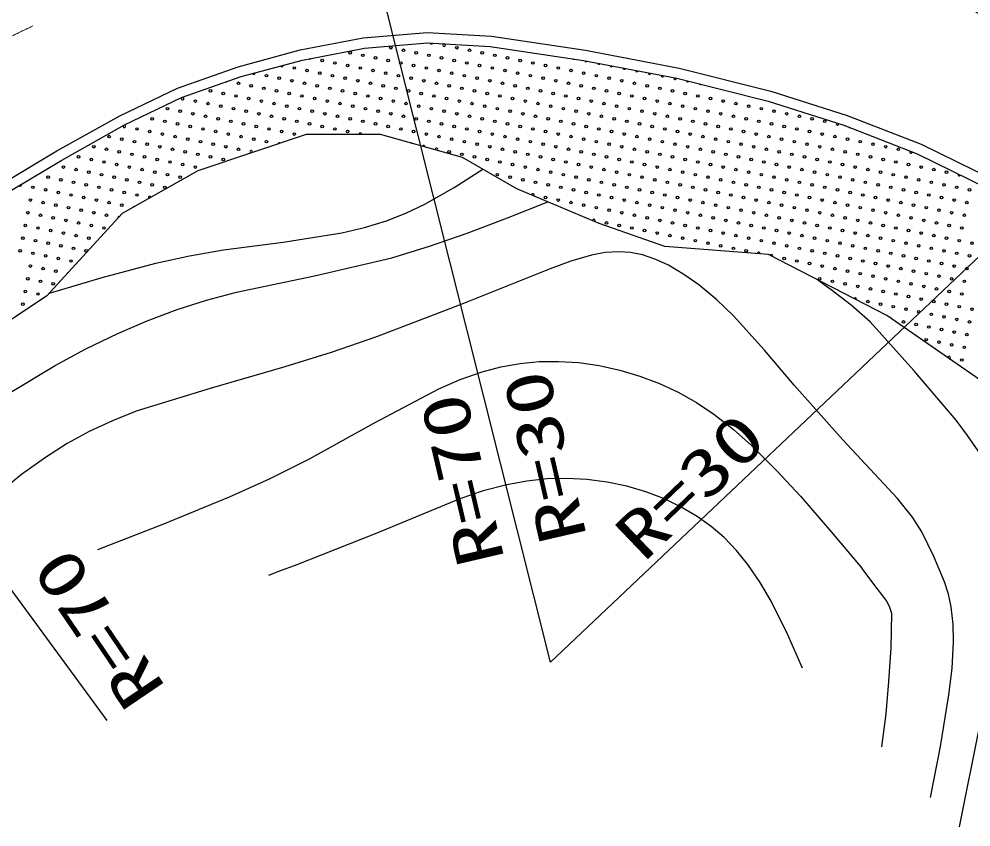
# Model space of a CAD drawing. Units: millimetres, scale not verified. Extents: x 40000 to 680000, y 20000 to 380000.
# Drawn here: x 137604 to 174383, y 274368 to 305572 of the extents above; entities that cross this region are included whole.
import ezdxf
from ezdxf.enums import TextEntityAlignment as Align

# ---------------------------------------------------------------- set-up
doc = ezdxf.new("R2010")
doc.units = ezdxf.units.MM
doc.header["$LTSCALE"] = 1000
doc.linetypes.add('CHAIN', pattern=[18.5, 12, -1.5, 3.5, -1.5])
doc.layers.add('M-BGD', color=7, linetype='Continuous', lineweight=25)
doc.layers.add('M-BMK', color=2, linetype='CHAIN', lineweight=13)
doc.layers.add('M-BGD-HTXT', color=7, linetype='Continuous')
doc.styles.add('ＭＳ ゴシック', font='')
doc.styles.get('ＭＳ ゴシック').set_extended_font_data('MS Gothic')

msp = doc.modelspace()

# ---------------------------------------------------------------- linework, layer by layer
at = {"layer": 'M-BGD'}
for p, q in [((158139, 280738), (150824, 309857)), ((150894, 304846), (153376, 305050)), ((153376, 305050), (155852, 304907)), ((155852, 304907), (159486, 304365)), ((148467, 304377), (150894, 304846)), ((150949, 304449), (153381, 304649)), ((153381, 304649), (155811, 304509)), ((146069, 303733), (148467, 304377)), ((148557, 303987), (150949, 304449)), ((155811, 304509), (159419, 303970)), ((159486, 304365), (163103, 303677)), ((146188, 303350), (148557, 303987)), ((159419, 303970), (163017, 303286)), ((143731, 302909), (146069, 303733)), ((163103, 303677), (166657, 302787)), ((143885, 302539), (146188, 303350)), ((163017, 303286), (166548, 302402)), ((141500, 301836), (143731, 302909)), ((166657, 302787), (169602, 301849)), ((141684, 301481), (143885, 302539)), ((166548, 302402), (169468, 301472)), ((139058, 300477), (141500, 301836)), ((169602, 301849), (172463, 300734)), ((139252, 300127), (141684, 301481)), ((158139, 280738), (179929, 301358)), ((169468, 301472), (172302, 300368)), ((148704, 301112), (144509, 299714)), ((151564, 301112), (148704, 301112)), ((154741, 300222), (151564, 301112)), ((172463, 300734), (175191, 299397)), ((125195, 292215), (139058, 300477)), ((125400, 291872), (139252, 300127)), ((156839, 299015), (154741, 300222)), ((172302, 300368), (175015, 299038)), ((144509, 299714), (141585, 298061)), ((160017, 297680), (156839, 299015)), ((141008, 278483), (126430, 298313)), ((141585, 298061), (138683, 294883)), ((162559, 296790), (160017, 297680)), ((166563, 296472), (162559, 296790)), ((171139, 294121), (166563, 296472)), ((138683, 294883), (133916, 291706)), ((175589, 291031), (171139, 294121)), ((174714, 278283), (173927, 274368))]:
    msp.add_line(p, q, dxfattribs=at)
for points in [[(138775, 294984), (140822, 295592), (142887, 296143), (144188, 296431), (145506, 296661), (147805, 296959), (150077, 297314), (150947, 297517), (151805, 297779), (152548, 298072), (153280, 298426), (154410, 299072), (155520, 299774)], [(137224, 291127), (138998, 292186), (140191, 292835), (141417, 293433), (142548, 293921), (143708, 294356), (144849, 294717), (146008, 295020), (149014, 295656), (152003, 296349), (153463, 296795), (154915, 297302), (156477, 297896), (158032, 298513)], [(171369, 287245), (169437, 289320), (167553, 291432), (166405, 292786), (165205, 294106), (164561, 294722), (163863, 295305), (163296, 295710), (162701, 296061), (162207, 296290), (161692, 296462), (161235, 296553), (160775, 296584), (160253, 296550), (159719, 296453), (158919, 296224), (158119, 295930), (154718, 294564), (151409, 293298), (149663, 292694), (147878, 292140), (144987, 291309), (142131, 290424), (141209, 290060), (140312, 289642), (139461, 289172), (138629, 288643), (137702, 287976), (136806, 287258)], [(173816, 290077), (172175, 292002), (170490, 293884), (169754, 294523), (168976, 295119), (168717, 295309), (168450, 295503)], [(140652, 285089), (143195, 286071), (145731, 287116), (147283, 287817), (148828, 288580), (151318, 289968), (153822, 291295), (154646, 291647), (155496, 291943), (156220, 292135), (156960, 292270), (157696, 292340), (158451, 292351), (159232, 292301), (160021, 292190), (160813, 292016), (161591, 291785), (162348, 291497), (163077, 291156), (163780, 290758), (164447, 290311), (165190, 289734), (165903, 289104), (166870, 288141), (167794, 287138), (168996, 285759), (170180, 284356)], [(177316, 281863), (177113, 282521), (176969, 283190), (176909, 283732), (176788, 284276), (176544, 284910), (176246, 285518), (175484, 287215), (174665, 288889), (174255, 289491), (173816, 290077)], [(167875, 280504), (167291, 281816), (166660, 283086), (166237, 283815), (165763, 284511), (165330, 285046), (164846, 285548), (164350, 285974), (163804, 286362), (163192, 286721), (162537, 287035), (161823, 287308), (161085, 287525), (160321, 287686), (159538, 287790), (158775, 287831), (158009, 287812), (157227, 287729), (156450, 287585), (155532, 287345), (154630, 287046), (151431, 285716), (148233, 284451), (147738, 284268), (147242, 284086)], [(172823, 275512), (173202, 277471), (173527, 279467), (173651, 280494), (173713, 281527), (173699, 282201), (173624, 282865), (173519, 283361), (173359, 283831), (172951, 284813), (172487, 285773), (172120, 286334), (171700, 286864), (171539, 287051), (171369, 287245)], [(170938, 277467), (171107, 278731), (171214, 279988), (171299, 281290), (171323, 282617), (171241, 282885), (171103, 283131), (170629, 283742), (170180, 284356)]]:
    msp.add_lwpolyline(points, dxfattribs=at)
for centre in [(150398, 304268), (150888, 304170), (151967, 304464), (152457, 304366), (152947, 304268), (153437, 304170), (154516, 304464), (155006, 304366), (155497, 304268), (155987, 304170), (149319, 303974), (149809, 303876), (150300, 303778), (151378, 304072), (151868, 303974), (152359, 303876), (152849, 303778), (153928, 304072), (154418, 303974), (154908, 303876), (155399, 303778), (156477, 304072), (156967, 303974), (157458, 303876), (157948, 303778), (147162, 303386), (148240, 303680), (148731, 303582), (149221, 303484), (149711, 303386), (150790, 303680), (151280, 303582), (151770, 303484), (152261, 303386), (153339, 303680), (153830, 303582), (154320, 303484), (154810, 303386), (155889, 303680), (156379, 303582), (156869, 303484), (157360, 303386), (158438, 303680), (158929, 303582), (159419, 303484), (159909, 303386), (146083, 303092), (147652, 303288), (148142, 303190), (148633, 303092), (150201, 303288), (150692, 303190), (151182, 303092), (152751, 303288), (153241, 303190), (153732, 303092), (155301, 303288), (155791, 303190), (156281, 303092), (157850, 303288), (158340, 303190), (158831, 303092), (160400, 303288), (160890, 303190), (161380, 303092), (145004, 302797), (145495, 302699), (146573, 302994), (147064, 302896), (147554, 302797), (148044, 302699), (149123, 302994), (149613, 302896), (150103, 302797), (150594, 302699), (151672, 302994), (152163, 302896), (152653, 302797), (153143, 302699), (154222, 302994), (154712, 302896), (155202, 302797), (155693, 302699), (156771, 302994), (157262, 302896), (157752, 302797), (158242, 302699), (159321, 302994), (159811, 302896), (160301, 302797), (160792, 302699), (161870, 302994), (162361, 302896), (162851, 302797), (163341, 302699), (144416, 302405), (144906, 302307), (145985, 302601), (146475, 302503), (146966, 302405), (147456, 302307), (148534, 302601), (149025, 302503), (149515, 302405), (150005, 302307), (151084, 302601), (151574, 302503), (152065, 302405), (152555, 302307), (153634, 302601), (154124, 302503), (154614, 302405), (155104, 302307), (156183, 302601), (156673, 302503), (157164, 302405), (157654, 302307), (158733, 302601), (159223, 302503), (159713, 302405), (160203, 302307), (161282, 302601), (161772, 302503), (162263, 302405), (162753, 302307), (163832, 302601), (164322, 302503), (164812, 302405), (165302, 302307), (143337, 302111), (143828, 302013), (144318, 301915), (145397, 302209), (145887, 302111), (146377, 302013), (146868, 301915), (147946, 302209), (148436, 302111), (148927, 302013), (149417, 301915), (150496, 302209), (150986, 302111), (151476, 302013), (151967, 301915), (153045, 302209), (153535, 302111), (154026, 302013), (154516, 301915), (155595, 302209), (156085, 302111), (156575, 302013), (157066, 301915), (158144, 302209), (158634, 302111), (159125, 302013), (159615, 301915), (160694, 302209), (161184, 302111), (161674, 302013), (162165, 301915), (163243, 302209), (163733, 302111), (164224, 302013), (164714, 301915), (165793, 302209), (166283, 302111), (166773, 302013), (167264, 301915), (142749, 301719), (143239, 301621), (144808, 301817), (145299, 301719), (145789, 301621), (147358, 301817), (147848, 301719), (148338, 301621), (149907, 301817), (150398, 301719), (150888, 301621), (152457, 301817), (152947, 301719), (153437, 301621), (155006, 301817), (155497, 301719), (155987, 301621), (157556, 301817), (158046, 301719), (158536, 301621), (160105, 301817), (160596, 301719), (161086, 301621), (162655, 301817), (163145, 301719), (163635, 301621), (165204, 301817), (165695, 301719), (166185, 301621), (167754, 301817), (168244, 301719), (168734, 301621), (142161, 301327), (142651, 301229), (143730, 301523), (144220, 301425), (144710, 301327), (145201, 301229), (146279, 301523), (146769, 301425), (147260, 301327), (147750, 301229), (148829, 301523), (149319, 301425), (149809, 301327), (150300, 301229), (151378, 301523), (151868, 301425), (152359, 301327), (152849, 301229), (153928, 301523), (154418, 301425), (154908, 301327), (155399, 301229), (156477, 301523), (156967, 301425), (157458, 301327), (157948, 301229), (159027, 301523), (159517, 301425), (160007, 301327), (160498, 301229), (161576, 301523), (162067, 301425), (162557, 301327), (163047, 301229), (164126, 301523), (164616, 301425), (165106, 301327), (165597, 301229), (166675, 301523), (167166, 301425), (167656, 301327), (168146, 301229), (141082, 301032), (141572, 300934), (142063, 300836), (143141, 301130), (143632, 301032), (144122, 300934), (144612, 300836), (145691, 301130), (146181, 301032), (146671, 300934), (147162, 300836), (148240, 301130), (153339, 301130), (153830, 301032), (154320, 300934), (154810, 300836), (155889, 301130), (156379, 301032), (156869, 300934), (157360, 300836), (158438, 301130), (158929, 301032), (159419, 300934), (159909, 300836), (160988, 301130), (161478, 301032), (161968, 300934), (162459, 300836), (163537, 301130), (164028, 301032), (164518, 300934), (165008, 300836), (166087, 301130), (166577, 301032), (167067, 300934), (167558, 300836), (168636, 301130), (169127, 301032), (169617, 300934), (170107, 300836), (140494, 300640), (140984, 300542), (141474, 300444), (142553, 300738), (143043, 300640), (143534, 300542), (144024, 300444), (145102, 300738), (145593, 300640), (146083, 300542), (154222, 300444), (155301, 300738), (155791, 300640), (156281, 300542), (156771, 300444), (157850, 300738), (158340, 300640), (158831, 300542), (159321, 300444), (160400, 300738), (160890, 300640), (161380, 300542), (161870, 300444), (162949, 300738), (163439, 300640), (163930, 300542), (164420, 300444), (165499, 300738), (165989, 300640), (166479, 300542), (166969, 300444), (168048, 300738), (168538, 300640), (169029, 300542), (169519, 300444), (170598, 300738), (171088, 300640), (171578, 300542), (139905, 300248), (140396, 300150), (141965, 300346), (142455, 300248), (142945, 300150), (144514, 300346), (145004, 300248), (145495, 300150), (154712, 300346), (155202, 300248), (155693, 300150), (157262, 300346), (157752, 300248), (158242, 300150), (159811, 300346), (160301, 300248), (160792, 300150), (162361, 300346), (162851, 300248), (163341, 300150), (164910, 300346), (165400, 300248), (165891, 300150), (167460, 300346), (167950, 300248), (168440, 300150), (170009, 300346), (170500, 300248), (170990, 300150), (139317, 299856), (139807, 299758), (140886, 300052), (141376, 299954), (141867, 299856), (142357, 299758), (143435, 300052), (143926, 299954), (144416, 299856), (156183, 300052), (156673, 299954), (157164, 299856), (157654, 299758), (158733, 300052), (159223, 299954), (159713, 299856), (160203, 299758), (161282, 300052), (161772, 299954), (162263, 299856), (162753, 299758), (163832, 300052), (164322, 299954), (164812, 299856), (165302, 299758), (166381, 300052), (166871, 299954), (167362, 299856), (167852, 299758), (168931, 300052), (169421, 299954), (169911, 299856), (170401, 299758), (171480, 300052), (171970, 299954), (172461, 299856), (172951, 299758), (138729, 299463), (139219, 299365), (140298, 299660), (140788, 299562), (141278, 299463), (141768, 299365), (142847, 299660), (143337, 299562), (143828, 299463), (156085, 299562), (156575, 299463), (157066, 299365), (158144, 299660), (158634, 299562), (159125, 299463), (159615, 299365), (160694, 299660), (161184, 299562), (161674, 299463), (162165, 299365), (163243, 299660), (163733, 299562), (164224, 299463), (164714, 299365), (165793, 299660), (166283, 299562), (166773, 299463), (167264, 299365), (168342, 299660), (168833, 299562), (169323, 299463), (169813, 299365), (170892, 299660), (171382, 299562), (171872, 299463), (172363, 299365), (173441, 299660), (138140, 299071), (138631, 298973), (139709, 299267), (140200, 299169), (140690, 299071), (141180, 298973), (142259, 299267), (142749, 299169), (143239, 299071), (157556, 299267), (158046, 299169), (158536, 299071), (159027, 298973), (160105, 299267), (160596, 299169), (161086, 299071), (161576, 298973), (162655, 299267), (163145, 299169), (163635, 299071), (164126, 298973), (165204, 299267), (165695, 299169), (166185, 299071), (166675, 298973), (167754, 299267), (168244, 299169), (168734, 299071), (169225, 298973), (170303, 299267), (170794, 299169), (171284, 299071), (171774, 298973), (172853, 299267), (173343, 299169), (173833, 299071), (174324, 298973), (139121, 298875), (139611, 298777), (140102, 298679), (141670, 298875), (142161, 298777), (157948, 298679), (159517, 298875), (160007, 298777), (160498, 298679), (162067, 298875), (162557, 298777), (163047, 298679), (164616, 298875), (165106, 298777), (165597, 298679), (167166, 298875), (167656, 298777), (168146, 298679), (169715, 298875), (170205, 298777), (170696, 298679), (172265, 298875), (172755, 298777), (173245, 298679), (138042, 298581), (138533, 298483), (139023, 298385), (139513, 298287), (140592, 298581), (141082, 298483), (141572, 298385), (158438, 298581), (158929, 298483), (159419, 298385), (159909, 298287), (160988, 298581), (161478, 298483), (161968, 298385), (162459, 298287), (163537, 298581), (164028, 298483), (164518, 298385), (165008, 298287), (166087, 298581), (166577, 298483), (167067, 298385), (167558, 298287), (168636, 298581), (169127, 298483), (169617, 298385), (170107, 298287), (171186, 298581), (171676, 298483), (172166, 298385), (172657, 298287), (173735, 298581), (174226, 298483), (137944, 298091), (138435, 297993), (138925, 297895), (140003, 298189), (140494, 298091), (140984, 297993), (160400, 298189), (160890, 298091), (161380, 297993), (161870, 297895), (162949, 298189), (163439, 298091), (163930, 297993), (164420, 297895), (165499, 298189), (165989, 298091), (166479, 297993), (166969, 297895), (168048, 298189), (168538, 298091), (169029, 297993), (169519, 297895), (170598, 298189), (171088, 298091), (171578, 297993), (172068, 297895), (173147, 298189), (173637, 298091), (174128, 297993), (137846, 297600), (138336, 297502), (139415, 297796), (139905, 297698), (140396, 297600), (140886, 297502), (160301, 297698), (160792, 297600), (161282, 297502), (162361, 297796), (162851, 297698), (163341, 297600), (163832, 297502), (164910, 297796), (165400, 297698), (165891, 297600), (166381, 297502), (167460, 297796), (167950, 297698), (168440, 297600), (168931, 297502), (170009, 297796), (170500, 297698), (170990, 297600), (171480, 297502), (172559, 297796), (173049, 297698), (173539, 297600), (174030, 297502), (138827, 297404), (139317, 297306), (139807, 297208), (161772, 297404), (162263, 297306), (162753, 297208), (164322, 297404), (164812, 297306), (165302, 297208), (166871, 297404), (167362, 297306), (167852, 297208), (169421, 297404), (169911, 297306), (170401, 297208), (171970, 297404), (172461, 297306), (172951, 297208), (137748, 297110), (138238, 297012), (138729, 296914), (139219, 296816), (140298, 297110), (163243, 297110), (163733, 297012), (164224, 296914), (164714, 296816), (165793, 297110), (166283, 297012), (166773, 296914), (167264, 296816), (168342, 297110), (168833, 297012), (169323, 296914), (169813, 296816), (170892, 297110), (171382, 297012), (171872, 296914), (172363, 296816), (173441, 297110), (173932, 297012), (174422, 296914), (137650, 296620), (138140, 296522), (138631, 296424), (139709, 296718), (140200, 296620), (165204, 296718), (165695, 296620), (167754, 296718), (168244, 296620), (168734, 296522), (169225, 296424), (170303, 296718), (170794, 296620), (171284, 296522), (171774, 296424), (172853, 296718), (173343, 296620), (173833, 296522), (174324, 296424), (138042, 296031), (139121, 296326), (139611, 296228), (167166, 296326), (167656, 296228), (168146, 296130), (168636, 296031), (169715, 296326), (170205, 296228), (170696, 296130), (171186, 296031), (172265, 296326), (172755, 296228), (173245, 296130), (173735, 296031), (138533, 295933), (139023, 295835), (169127, 295933), (169617, 295835), (170107, 295737), (171676, 295933), (172166, 295835), (172657, 295737), (174226, 295933), (137944, 295541), (138435, 295443), (138925, 295345), (168538, 295541), (169029, 295443), (169519, 295345), (170598, 295639), (171088, 295541), (171578, 295443), (172068, 295345), (173147, 295639), (173637, 295541), (174128, 295443), (137846, 295051), (138336, 294953), (170009, 295247), (170500, 295149), (170990, 295051), (171480, 294953), (172559, 295247), (173049, 295149), (173539, 295051), (174030, 294953), (137748, 294561), (170401, 294659), (170892, 294561), (171970, 294855), (172461, 294757), (172951, 294659), (173441, 294561), (171382, 294463), (171872, 294364), (172363, 294266), (173932, 294463), (174422, 294364), (171774, 293874), (172853, 294168), (173343, 294070), (173833, 293972), (174324, 293874), (172265, 293776), (172755, 293678), (173245, 293580), (173735, 293482), (172657, 293188), (173147, 293090), (174226, 293384), (173637, 292992), (174128, 292894), (174030, 292403)]:
    msp.add_circle(centre, 49.8, dxfattribs=at)
for centre, start, end in [((153535, 304661), 200.9542, 332.4605), ((154026, 304562), 94.3755, 79.0392), ((148829, 304072), 231.1573, 330.6951), ((159027, 304072), 231.4223, 291.5804), ((159517, 303974), 195.8921, 322.5853), ((160007, 303876), 189.8705, 328.6069), ((146671, 303484), 198.8911, 11.1893), ((147750, 303778), 203.7515, 6.3289), ((160498, 303778), 184.0793, 334.3981), ((160988, 303680), 178.4398, 340.0376), ((161478, 303582), 172.8891, 345.5882), ((161968, 303484), 167.3727, 351.1046), ((145593, 303190), 267.1289, 311.6762), ((162459, 303386), 161.8389, 356.6385), ((162949, 303288), 156.2345, 2.2429), ((163439, 303190), 176.2964, 335.5915), ((163930, 303092), 207.3371, 304.5507), ((143926, 302503), 126.2772, 92.5279), ((141670, 301425), 150.3427, 87.8501), ((169225, 301523), 131.8343, 12.8162), ((169715, 301425), 225.8126, 271.6154), ((150790, 301130), 338.2983, 201.7017), ((146573, 300444), 325.0491, 251.8225), ((147652, 300738), 44.8093, 172.0622), ((152751, 300738), 37.4933, 111.2184), ((153241, 300640), 346.6787, 162.033), ((153732, 300542), 298.3825, 210.3292), ((172068, 300444), 142.9466, 354.4814), ((138238, 299562), 252.0824, 349.5072), ((173932, 299562), 146.1596, 341.6261), ((137650, 299169), 207.4651, 34.1244), ((142651, 298679), 13.9388, 225.0122), ((157458, 298777), 312.7464, 181.6894), ((142063, 298287), 80.4347, 158.5163), ((141474, 297895), 85.5348, 189.6599), ((159811, 297796), 303.2052, 191.2305), ((166185, 296522), 332.638, 198.286), ((166675, 296424), 323.5793, 162.0246), ((139513, 295737), 95.9035, 179.2912), ((169911, 294757), 327.8027, 157.8012), ((171284, 293972), 17.5755, 92.8642), ((173539, 292501), 273.5584, 196.8812)]:
    msp.add_arc(centre, 49.8, start, end, dxfattribs=at)
at = {"layer": 'M-BMK'}
for centre, radius, start, end in [((158120, 280757), 30000, 43.3681, 104.0756), ((168007, 241998), 70000, 104.20975, 126.43814)]:
    msp.add_arc(centre, radius, start, end, dxfattribs=at)

# ---------------------------------------------------------------- texts
at = {"layer": 'M-BGD-HTXT', "style": 'ＭＳ ゴシック', "width": 1.35}
for s, rotation, p in [('R=30', 103, (160083, 285704)), ('R=70', 103.2, (156906, 284826)), ('R=30', 43.8, (162111, 284150)), ('R=70', 124.1, (143768, 280042))]:
    msp.add_text(s, height=1833, rotation=rotation, dxfattribs=at).set_placement(p, align=Align.BOTTOM_LEFT)

doc.saveas('drawing.dxf')
